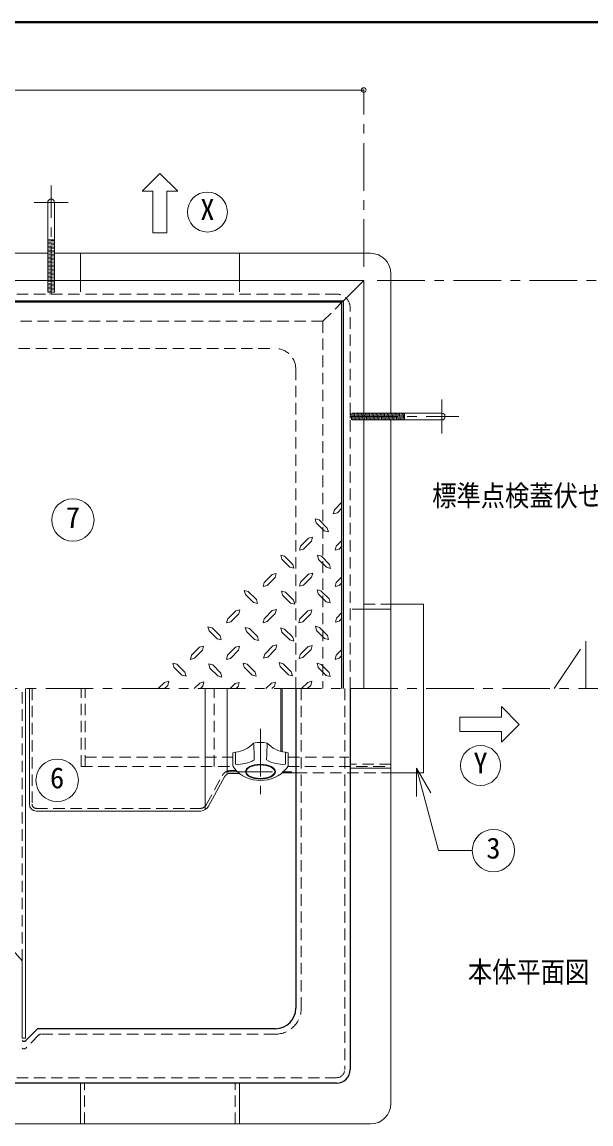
# Model space of a CAD drawing. Units: millimetres at full size, sheet at 1:7; details may follow other scales. Extents: x -1472 to 1363, y -987 to 980.
# Drawn here: x -3 to 416, y 170 to 980 of the extents above; entities that cross this region are included whole.
import ezdxf
from ezdxf.enums import TextEntityAlignment as Align

# ---------------------------------------------------------------- set-up
doc = ezdxf.new("R2010")
doc.units = ezdxf.units.MM
doc.header["$LTSCALE"] = 7
doc.header["$PDMODE"] = 32
doc.header["$PDSIZE"] = 3.5
doc.linetypes.add('CHAIN1', pattern=[8, 5, -1, 1, -1])
doc.linetypes.add('DASHED1', pattern=[1.8, 1.2, -0.6])
doc.layers.add('0-0____1', color=4, linetype='Continuous', lineweight=9)
doc.styles.add('ＭＳ ゴシック', font='')
doc.styles.get('ＭＳ ゴシック').set_extended_font_data('MS Gothic')

msp = doc.modelspace()

# ---------------------------------------------------------------- linework, layer by layer
at = {"layer": '0-0____1', "color": 1, "lineweight": 40}
msp.add_line((1363.499, 979.62), (-1471.501, 979.62), dxfattribs=at)
at = {"layer": '0-0____1'}
for p, q in [((-851.501, 929.62), (248.499, 929.62)), ((93.249, 824.62), (93.249, 855.245)), ((103.749, 855.245), (103.749, 824.62)), ((111.624, 855.245), (103.749, 855.245)), ((20.999, 819.519), (15.999, 819.519)), ((15.999, 818.648), (20.999, 819.057)), ((103.749, 824.62), (93.249, 824.62)), ((15.999, 817.645), (20.999, 818.054)), ((15.999, 816.642), (20.999, 817.05)), ((15.999, 815.638), (20.999, 816.047)), ((15.999, 814.635), (20.999, 815.044)), ((15.999, 813.632), (20.999, 814.04)), ((15.999, 812.628), (20.999, 813.037)), ((15.999, 811.625), (20.999, 812.034)), ((15.999, 810.622), (20.999, 811.03)), ((15.999, 809.618), (20.999, 810.027)), ((15.999, 808.615), (20.999, 809.024)), ((15.999, 807.612), (20.999, 808.02)), ((15.999, 806.608), (20.999, 807.017)), ((15.999, 805.605), (20.999, 806.014)), ((15.999, 804.602), (20.999, 805.01)), ((15.999, 803.598), (20.999, 804.007)), ((15.999, 802.595), (20.999, 803.004)), ((15.999, 801.592), (20.999, 802)), ((15.999, 800.588), (20.999, 800.997)), ((15.999, 799.585), (20.999, 799.994)), ((15.999, 798.582), (20.999, 798.99)), ((15.999, 797.578), (20.999, 797.987)), ((15.999, 796.575), (20.999, 796.984)), ((15.999, 795.572), (20.999, 795.98)), ((15.999, 794.568), (20.999, 794.977)), ((15.999, 793.565), (20.999, 793.974)), ((15.999, 792.562), (20.999, 792.97)), ((15.999, 791.559), (20.999, 791.967)), ((15.999, 790.555), (20.999, 790.964)), ((16.832, 789.62), (20.999, 789.96)), ((233.499, 774.62), (232.499, 773.62)), ((248.499, 687.953), (248.839, 692.12)), ((249.434, 687.12), (249.842, 692.12)), ((250.437, 687.12), (250.846, 692.12)), ((251.441, 687.12), (251.849, 692.12)), ((252.444, 687.12), (252.852, 692.12)), ((253.447, 687.12), (253.856, 692.12)), ((254.451, 687.12), (254.859, 692.12)), ((255.454, 687.12), (255.862, 692.12)), ((256.457, 687.12), (256.866, 692.12)), ((257.461, 687.12), (257.869, 692.12)), ((258.464, 687.12), (258.872, 692.12)), ((259.467, 687.12), (259.876, 692.12)), ((260.471, 687.12), (260.879, 692.12)), ((261.474, 687.12), (261.882, 692.12)), ((262.477, 687.12), (262.886, 692.12)), ((263.481, 687.12), (263.889, 692.12)), ((264.484, 687.12), (264.892, 692.12)), ((265.487, 687.12), (265.896, 692.12)), ((266.491, 687.12), (266.899, 692.12)), ((267.494, 687.12), (267.902, 692.12)), ((268.497, 687.12), (268.906, 692.12)), ((269.501, 687.12), (269.909, 692.12)), ((270.504, 687.12), (270.912, 692.12)), ((271.507, 687.12), (271.916, 692.12)), ((272.511, 687.12), (272.919, 692.12)), ((273.514, 687.12), (273.922, 692.12)), ((274.517, 687.12), (274.926, 692.12)), ((275.521, 687.12), (275.929, 692.12)), ((276.524, 687.12), (276.932, 692.12)), ((277.527, 687.12), (277.936, 692.12)), ((278.397, 692.12), (278.397, 687.12)), ((232.499, 626.77), (226.967, 621.104)), ((226.124, 618.104), (226.967, 621.104)), ((229.124, 618.948), (226.124, 618.104)), ((232.499, 622.323), (229.124, 618.948)), ((215.717, 613.698), (212.811, 614.448)), ((213.561, 611.448), (212.811, 614.448)), ((213.561, 611.448), (219.467, 605.542)), ((215.717, 613.698), (221.717, 607.698)), ((207.842, 600.292), (201.936, 594.386)), ((207.842, 600.292), (210.842, 601.042)), ((210.092, 598.136), (210.842, 601.042)), ((201.186, 591.386), (201.936, 594.386)), ((204.092, 592.229), (201.186, 591.386)), ((210.092, 598.136), (204.092, 592.229)), ((227.53, 591.386), (228.28, 594.386)), ((230.436, 592.229), (227.53, 591.386)), ((232.499, 598.604), (228.28, 594.386)), ((232.499, 594.292), (230.436, 592.229)), ((188.155, 584.729), (187.405, 587.729)), ((190.311, 586.886), (187.405, 587.729)), ((188.155, 584.729), (194.061, 578.823)), ((190.311, 586.886), (196.311, 580.979)), ((217.311, 586.886), (214.405, 587.636)), ((215.155, 584.636), (214.405, 587.636)), ((215.155, 584.636), (221.061, 578.823)), ((217.311, 586.886), (223.311, 580.979)), ((224.061, 577.979), (221.061, 578.823)), ((223.311, 580.979), (224.061, 577.979)), ((181.124, 573.573), (175.217, 567.667)), ((183.28, 571.417), (177.374, 565.417)), ((181.124, 573.573), (184.124, 574.323)), ((183.28, 571.417), (184.124, 574.323)), ((207.936, 573.761), (202.03, 567.854)), ((210.092, 571.604), (204.186, 565.604)), ((207.936, 573.761), (210.936, 574.511)), ((210.092, 571.604), (210.936, 574.511)), ((232.499, 571.886), (228.28, 567.667)), ((163.592, 561.011), (160.592, 561.854)), ((161.436, 558.854), (160.592, 561.854)), ((163.592, 561.011), (169.499, 555.104)), ((190.967, 560.448), (187.967, 561.292)), ((188.811, 558.292), (187.967, 561.292)), ((214.874, 559.323), (214.124, 562.323)), ((217.03, 561.479), (214.124, 562.323)), ((214.874, 559.323), (220.78, 553.417)), ((217.03, 561.479), (223.03, 555.573)), ((161.436, 558.854), (167.342, 552.948)), ((170.342, 552.198), (167.342, 552.948)), ((169.499, 555.104), (170.342, 552.198)), ((188.811, 558.292), (194.717, 552.386)), ((197.717, 551.636), (194.717, 552.386)), ((223.78, 552.667), (220.78, 553.417)), ((223.03, 555.573), (223.78, 552.667)), ((154.405, 546.761), (148.499, 540.948)), ((156.561, 544.604), (150.655, 538.698)), ((154.405, 546.761), (157.405, 547.604)), ((156.561, 544.604), (157.405, 547.604)), ((181.217, 546.948), (175.311, 541.042)), ((183.374, 544.792), (177.467, 538.886)), ((181.217, 546.948), (184.217, 547.792)), ((183.374, 544.792), (184.217, 547.792)), ((207.374, 546.761), (201.561, 540.948)), ((209.624, 544.604), (203.717, 538.698)), ((207.374, 546.761), (210.374, 547.604)), ((209.624, 544.604), (210.374, 547.604)), ((232.499, 545.477), (228.374, 541.511)), ((134.717, 532.136), (133.874, 535.136)), ((136.874, 534.292), (133.874, 535.136)), ((164.342, 533.823), (161.342, 534.667)), ((162.186, 531.667), (161.342, 534.667)), ((213.749, 532.417), (212.999, 535.417)), ((215.905, 534.667), (212.999, 535.417)), ((215.905, 534.667), (221.905, 528.667)), ((232.499, 541.229), (230.53, 539.261)), ((134.717, 532.136), (140.624, 526.229)), ((136.874, 534.292), (142.78, 528.386)), ((142.78, 528.386), (143.53, 525.386)), ((162.186, 531.667), (168.092, 525.761)), ((164.342, 533.823), (170.249, 527.917)), ((170.249, 527.917), (170.999, 524.917)), ((188.155, 531.198), (187.405, 534.198)), ((190.311, 533.448), (187.405, 534.198)), ((188.155, 531.198), (194.061, 525.386)), ((190.311, 533.448), (196.311, 527.542)), ((213.749, 532.417), (219.655, 526.511)), ((127.592, 520.042), (121.78, 514.136)), ((127.592, 520.042), (130.592, 520.886)), ((129.842, 517.886), (130.592, 520.886)), ((143.53, 525.386), (140.624, 526.229)), ((154.217, 520.042), (148.311, 514.136)), ((154.217, 520.042), (157.217, 520.792)), ((156.467, 517.886), (157.217, 520.792)), ((170.999, 524.917), (168.092, 525.761)), ((181.592, 520.979), (175.686, 515.073)), ((183.749, 518.823), (177.842, 512.823)), ((181.592, 520.979), (184.592, 521.729)), ((183.749, 518.823), (184.592, 521.729)), ((207.561, 520.604), (201.655, 514.698)), ((209.717, 518.448), (203.811, 512.542)), ((207.561, 520.604), (210.561, 521.448)), ((209.717, 518.448), (210.561, 521.448)), ((129.842, 517.886), (123.936, 511.979)), ((156.467, 517.886), (150.467, 511.886)), ((232.499, 518.354), (228.28, 514.136)), ((232.499, 514.042), (230.436, 511.979)), ((108.842, 505.323), (107.999, 508.323)), ((110.999, 507.573), (107.999, 508.323)), ((108.842, 505.323), (114.749, 499.511)), ((110.999, 507.573), (116.905, 501.667)), ((137.436, 507.011), (134.53, 507.761)), ((135.28, 504.761), (134.53, 507.761)), ((135.28, 504.761), (141.186, 498.948)), ((137.436, 507.011), (143.436, 501.104)), ((162.655, 507.573), (159.749, 508.323)), ((160.499, 505.323), (159.749, 508.323)), ((160.499, 505.323), (166.405, 499.511)), ((162.655, 507.573), (168.655, 501.667)), ((187.124, 505.792), (186.28, 508.792)), ((189.28, 507.948), (186.28, 508.792)), ((187.124, 505.792), (193.03, 499.886)), ((189.28, 507.948), (195.186, 502.042)), ((214.967, 505.229), (214.217, 508.229)), ((217.124, 507.386), (214.217, 508.229)), ((214.967, 505.229), (220.874, 499.323)), ((217.124, 507.386), (223.124, 501.479)), ((101.999, 494.167), (97.27, 489.62)), ((101.999, 494.167), (104.999, 495.011)), ((104.249, 492.011), (104.999, 495.011)), ((127.967, 493.698), (130.967, 494.542)), ((130.217, 491.542), (130.967, 494.542)), ((144.186, 498.104), (141.186, 498.948)), ((143.436, 501.104), (144.186, 498.104)), ((180.561, 493.604), (183.561, 494.448)), ((182.811, 491.448), (183.561, 494.448)), ((196.03, 499.136), (193.03, 499.886)), ((195.186, 502.042), (196.03, 499.136)), ((207.374, 494.167), (202.827, 489.62)), ((207.374, 494.167), (210.374, 495.011)), ((209.624, 492.011), (210.374, 495.011)), ((104.249, 492.011), (101.858, 489.62)), ((127.967, 493.698), (123.726, 489.62)), ((130.217, 491.542), (128.296, 489.62)), ((131.802, 400.604), (131.802, 489.62)), ((147.914, 489.62), (147.914, 426.644)), ((153.936, 493.323), (150.233, 489.62)), ((153.936, 493.323), (156.936, 494.073)), ((156.186, 491.073), (154.733, 489.62)), ((156.186, 491.073), (156.936, 494.073)), ((180.561, 493.604), (176.577, 489.62)), ((182.811, 491.448), (180.983, 489.62)), ((209.624, 492.011), (206.891, 489.62)), ((349.749, 476.495), (349.749, 468.62)), ((319.124, 468.62), (319.124, 458.12)), ((349.749, 468.62), (319.124, 468.62)), ((319.124, 458.12), (349.749, 458.12))]:
    msp.add_line(p, q, dxfattribs=at)
at = {"layer": '0-0____1', "linetype": 'CHAIN1'}
for p, q in [((248.499, 799.62), (248.499, 929.62)), ((18.499, 779.62), (18.499, 859.519)), ((30.999, 847.019), (5.999, 847.019)), ((258.499, 789.62), (553.499, 789.62)), ((305.897, 702.12), (305.897, 677.12)), ((238.499, 689.62), (318.397, 689.62)), ((388.499, 489.62), (411.832, 524.62)), ((411.832, 524.62), (411.832, 489.62)), ((553.499, 489.62), (-944.835, 489.62)), ((172.499, 460.082), (172.499, 412.083)), ((146.499, 428.583), (198.499, 428.583))]:
    msp.add_line(p, q, dxfattribs=at)
at = {"layer": '0-0____1', "color": 7, "lineweight": 18}
for p, q in [((15.999, 847.019), (15.999, 789.62)), ((20.999, 847.019), (20.999, 789.62)), ((-619.001, 809.62), (15.999, 809.62)), ((20.999, 809.62), (253.499, 809.62)), ((39.999, 809.62), (39.999, 789.62)), ((156.999, 809.62), (156.999, 789.62)), ((268.499, 794.62), (268.499, 692.12)), ((248.499, 789.62), (-851.501, 789.62)), ((233.499, 774.62), (248.499, 789.62)), ((248.499, 789.62), (248.499, 489.62)), ((233.499, 774.62), (-836.501, 774.62)), ((233.499, 774.62), (233.499, 489.62)), ((305.897, 692.12), (248.499, 692.12)), ((305.897, 687.12), (248.499, 687.12)), ((268.499, 687.12), (268.499, 184.62)), ((268.499, 548.12), (248.499, 548.12)), ((-0.251, 232.62), (-0.251, 489.62)), ((2.499, 489.62), (2.499, 404.629)), ((187.499, 489.62), (187.499, 443.527)), ((188.499, 443.275), (188.499, 489.62)), ((152.129, 442.345), (152.129, 434.096)), ((154.129, 442.87), (154.129, 433.993)), ((190.868, 442.87), (190.868, 433.993)), ((192.868, 442.345), (192.868, 434.096)), ((268.499, 431.12), (238.499, 431.12)), ((287.355, 431.268), (287.355, 410.268)), ((287.355, 431.268), (303.612, 370.593)), ((287.355, 431.268), (297.855, 413.082)), ((146.077, 424.739), (134.365, 403.266)), ((150.467, 427.345), (157.037, 427.345)), ((188.499, 427.771), (188.499, 427.62)), ((198.499, 427.62), (188.499, 427.62)), ((292.499, 427.62), (268.499, 427.62)), ((7.499, 399.629), (128.608, 399.629)), ((328.337, 370.593), (303.612, 370.593)), ((-17.777, 306.792), (-2.751, 289.62)), ((39.999, 169.62), (39.999, 199.62)), ((156.999, 169.62), (156.999, 199.62)), ((-856.501, 169.62), (253.499, 169.62))]:
    msp.add_line(p, q, dxfattribs=at)
at = {"layer": '0-0____1', "linetype": 'DASHED1'}
for p, q in [((15.999, 789.552), (16.832, 789.62)), ((15.999, 789.62), (15.999, 779.62)), ((15.999, 788.549), (20.999, 788.957)), ((15.999, 787.545), (20.999, 787.954)), ((15.999, 786.542), (20.999, 786.95)), ((15.999, 785.539), (20.999, 785.947)), ((20.999, 789.62), (20.999, 779.62)), ((39.999, 789.62), (39.999, 779.62)), ((156.999, 789.62), (156.999, 779.62)), ((228.499, 779.62), (-831.501, 779.62)), ((15.999, 784.535), (20.999, 784.944)), ((15.999, 783.532), (20.999, 783.94)), ((15.999, 782.529), (20.999, 782.937)), ((15.999, 781.525), (20.999, 781.934)), ((15.999, 780.522), (20.999, 780.93)), ((17.239, 779.62), (20.999, 779.927)), ((218.499, 759.62), (232.499, 773.62)), ((238.499, 489.62), (238.499, 769.62)), ((218.499, 759.62), (-523.422, 759.62)), ((218.499, 759.62), (218.499, 489.62)), ((-30.673, 739.62), (183.499, 739.62)), ((198.499, 489.62), (198.499, 724.62)), ((248.499, 692.12), (238.499, 692.12)), ((238.499, 688.361), (238.806, 692.12)), ((239.401, 687.12), (239.809, 692.12)), ((240.404, 687.12), (240.812, 692.12)), ((241.407, 687.12), (241.816, 692.12)), ((242.411, 687.12), (242.819, 692.12)), ((243.414, 687.12), (243.822, 692.12)), ((244.417, 687.12), (244.826, 692.12)), ((245.421, 687.12), (245.829, 692.12)), ((246.424, 687.12), (246.832, 692.12)), ((247.427, 687.12), (247.836, 692.12)), ((248.499, 687.12), (238.499, 687.12)), ((248.431, 687.12), (248.499, 687.953)), ((248.499, 551.62), (268.499, 551.62)), ((248.499, 548.12), (238.499, 548.12)), ((-2.751, 289.62), (-2.751, 489.62)), ((4.499, 489.62), (4.499, 404.629)), ((40.499, 432.345), (40.499, 489.62)), ((43.499, 432.345), (43.499, 489.62)), ((138.499, 432.345), (138.499, 489.62)), ((43.499, 439.345), (152.129, 439.345)), ((192.868, 439.345), (237.499, 439.345)), ((40.499, 432.345), (152.446, 432.345)), ((154.739, 429.345), (150.467, 429.345)), ((192.552, 432.345), (268.499, 432.345)), ((268.499, 434.12), (238.499, 434.12)), ((132.609, 404.224), (144.322, 425.697)), ((198.499, 427.62), (268.499, 427.62)), ((7.499, 401.629), (128.548, 401.629)), ((42.999, 169.62), (42.999, 199.62)), ((153.999, 169.62), (153.999, 199.62))]:
    msp.add_line(p, q, dxfattribs=at)
at = {"layer": '0-0____1', "color": 5, "lineweight": 25}
for p, q in [((232.499, 773.62), (-521.748, 773.62)), ((232.499, 489.62), (232.499, 773.62)), ((198.499, 489.62), (198.499, 254.62)), ((238.499, 489.62), (238.499, 209.62)), ((7.913, 239.034), (-0.087, 231.034)), ((183.499, 239.62), (9.327, 239.62)), ((228.499, 199.62), (-831.501, 199.62))]:
    msp.add_line(p, q, dxfattribs=at)
at = {"layer": '0-0____1', "color": 7, "linetype": 'DASHED1', "lineweight": 18}
for p, q in [((202.499, 489.62), (202.499, 254.62)), ((234.499, 489.62), (234.499, 209.62)), ((9.57, 235.034), (-0.087, 225.377)), ((183.499, 235.62), (10.984, 235.62)), ((228.499, 203.62), (-831.501, 203.62))]:
    msp.add_line(p, q, dxfattribs=at)
at = {"layer": '0-0____1'}
for points in [[(111.624, 855.245), (98.499, 868.37), (85.374, 855.245), (93.249, 855.245)], [(221.717, 607.698), (222.467, 604.792), (219.467, 605.542)], [(196.311, 580.979), (197.061, 578.073), (194.061, 578.823)], [(177.374, 565.417), (174.467, 564.667), (175.217, 567.667)], [(204.186, 565.604), (201.28, 564.854), (202.03, 567.854)], [(232.499, 567.479), (230.436, 565.417), (227.436, 564.667), (228.28, 567.667)], [(190.967, 560.448), (196.874, 554.542), (197.717, 551.636)], [(150.655, 538.698), (147.655, 537.948), (148.499, 540.948)], [(177.467, 538.886), (174.467, 538.042), (175.311, 541.042)], [(203.717, 538.698), (200.717, 537.948), (201.561, 540.948)], [(230.53, 539.261), (227.624, 538.511), (228.374, 541.511)], [(196.311, 527.542), (197.061, 524.542), (194.061, 525.386)], [(221.905, 528.667), (222.655, 525.761), (219.655, 526.511)], [(123.936, 511.979), (120.936, 511.136), (121.78, 514.136)], [(150.467, 511.886), (147.561, 511.136), (148.311, 514.136)], [(177.842, 512.823), (174.842, 512.073), (175.686, 515.073)], [(203.811, 512.542), (200.905, 511.698), (201.655, 514.698)], [(230.436, 511.979), (227.436, 511.136), (228.28, 514.136)], [(116.905, 501.667), (117.749, 498.667), (114.749, 499.511)], [(168.655, 501.667), (169.405, 498.667), (166.405, 499.511)], [(223.124, 501.479), (223.874, 498.479), (220.874, 499.323)], [(349.749, 476.495), (362.874, 463.37), (349.749, 450.245), (349.749, 458.12)]]:
    msp.add_lwpolyline(points, dxfattribs=at)
at = {"layer": '0-0____1', "color": 7, "lineweight": 18}
for points in [[(292.499, 427.62), (292.499, 551.62), (268.499, 551.62)], [(-0.251, 232.62), (-2.751, 232.62), (-2.751, 289.62)]]:
    msp.add_lwpolyline(points, dxfattribs=at)
for centre, radius in [((133.499, 839.932), 14.7), ((34.513, 613.606), 15.6), ((334.436, 433.12), 14.7), ((22.93, 422.215), 15.6), ((343.937, 370.593), 15.6)]:
    msp.add_circle(centre, radius, dxfattribs=at)
for centre, radius, start, end in [((18.499, 847.019), 2.5, 0, 180), ((253.499, 794.62), 15, 0, 90), ((305.897, 689.62), 2.5, 270, 90), ((151.619, 464.691), 21.966, 276.56165, 316.29764), ((172.499, 427.755), 22.327, 77.05918, 102.94082), ((-474.79, 417.23), 643.1, 1.7816, 2.87754), ((819.787, 417.23), 643.1, 177.12246, 178.2184), ((193.378, 464.691), 21.966, 223.70236, 263.43835), ((155.133, 434.965), 7.968, 97.24301, 112.15352), ((189.864, 434.965), 7.968, 67.84648, 82.75699), ((157.129, 434.096), 5, 180, 220.94225), ((172.499, 447.43), 25.347, 220.94225, 319.05775), ((155.748, 458.423), 24.484, 266.20738, 300.02241), ((189.249, 458.423), 24.484, 239.97759, 273.79262), ((187.868, 434.096), 5, 319.05775, 0), ((150.467, 422.345), 5, 90, 151.38954), ((7.499, 404.629), 5, 180, 270), ((128.219, 406.618), 7, 273.17983, 331.38954), ((253.499, 184.62), 15, 270, 0)]:
    msp.add_arc(centre, radius, start, end, dxfattribs=at)
at = {"layer": '0-0____1', "linetype": 'DASHED1'}
for centre, radius, start, end in [((228.499, 769.62), 10, 0, 90), ((183.499, 724.62), 15, 0, 90), ((150.467, 422.345), 7, 90, 151.38954), ((7.499, 404.629), 3, 180, 270), ((128.219, 406.618), 5, 273.76262, 331.38954)]:
    msp.add_arc(centre, radius, start, end, dxfattribs=at)
at = {"layer": '0-0____1', "color": 5, "lineweight": 25}
for centre, radius, start, end in [((183.499, 254.62), 15, 270, 0), ((9.327, 237.62), 2, 90, 135), ((-1.501, 232.448), 2, 225, 315), ((228.499, 209.62), 10, 270, 0)]:
    msp.add_arc(centre, radius, start, end, dxfattribs=at)
at = {"layer": '0-0____1', "color": 7, "linetype": 'DASHED1', "lineweight": 18}
for centre, radius, start, end in [((183.499, 254.62), 19, 270, 0), ((10.984, 233.62), 2, 90, 135), ((-1.501, 226.791), 2, 225, 315), ((228.499, 209.62), 6, 270, 0)]:
    msp.add_arc(centre, radius, start, end, dxfattribs=at)
at = {"layer": '0-0____1', "color": 7, "lineweight": 18}
for major_axis, ratio in [((11, 0), 0.5), ((10.5, 0), 0.47619)]:
    msp.add_ellipse((172.499, 428.583), major_axis=major_axis, ratio=ratio, dxfattribs=at)
at = {"layer": '0-0____1'}
msp.add_point((248.499, 929.62), dxfattribs=at)

# ---------------------------------------------------------------- texts
at = {"layer": '0-0____1', "color": 7, "style": 'ＭＳ ゴシック'}
for s, p in [('X', (128.249, 829.432)), ('7', (29.263, 603.106)), ('Y', (329.186, 422.62)), ('6', (17.68, 411.715)), ('3', (338.687, 360.093))]:
    msp.add_text(s, height=15.4, dxfattribs=at).set_placement(p, align=Align.BOTTOM_LEFT)
at = {"layer": '0-0____1', "color": 7, "style": 'ＭＳ ゴシック', "width": 0.85}
for s, p in [('標準点検蓋伏せ図', (298.899, 619.12)), ('本体平面図', (325.149, 269.12))]:
    msp.add_text(s, height=15.4, dxfattribs=at).set_placement(p, align=Align.BOTTOM_LEFT)

doc.saveas('drawing.dxf')
